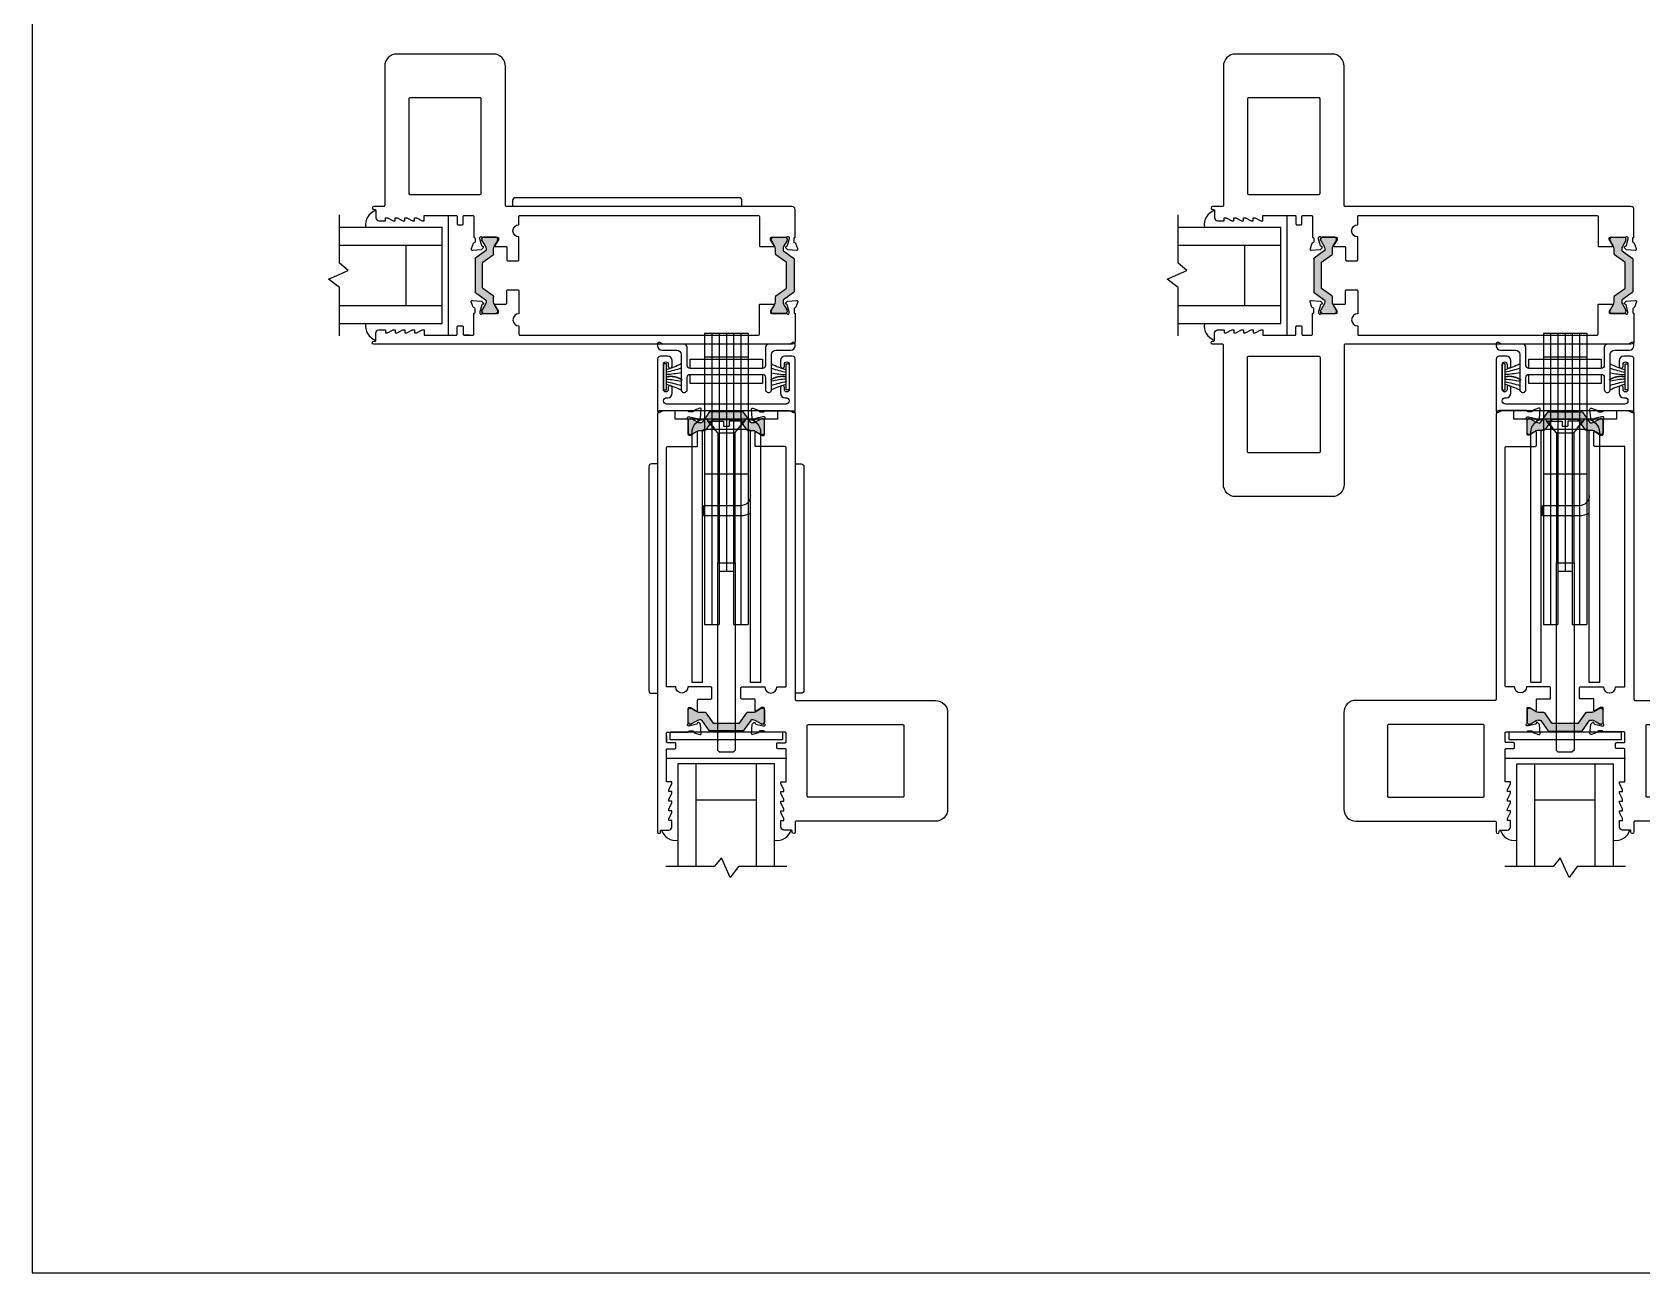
# Model space of a CAD drawing. Extents: x -60 to 43, y -8 to 33.
# Drawn here: x -19.94 to -3.27, y -7.82 to 5.03 of the extents above; entities that cross this region are included whole.
import ezdxf

# ---------------------------------------------------------------- set-up
doc = ezdxf.new("R2010")
doc.units = 0
doc.header["$LTSCALE"] = 0.25
doc.header["$MEASUREMENT"] = 0
doc.layers.get('0').update_dxf_attribs({"linetype": 'CONTINUOUS'})
for name, color, linetype in [('GLASS-VINYL', 7, 'CONTINUOUS'), ('Hardware', 7, 'CONTINUOUS'), ('I-STRUT', 7, 'CONTINUOUS'), ('SEAL', 7, 'CONTINUOUS'), ('TRACK', 7, 'CONTINUOUS'), ('VENT', 5, 'CONTINUOUS')]:
    doc.layers.add(name, color=color, linetype=linetype)
doc.layers.add('NO PLOT', color=40, linetype='CONTINUOUS', plot=False)
doc.styles.get("Standard").update_dxf_attribs({"font": 'simplex.shx'})

# ---------------------------------------------------------------- blocks, each defined once
blk = doc.blocks.new('Archetype_Latch_Thermal')
at = {"layer": 'Hardware'}
for p, q in [((2.803, 0.355), (0.213, 0.355)), ((2.803, 0.25), (2.803, 0.355)), ((-0.815, 0.225), (2.204, 0.225)), ((-0.815, 0.225), (-0.815, -0.225)), ((-0.565, -0.225), (-0.565, 0.225)), ((0.096, 0.193), (0.096, 0.03)), ((0.217, 0.089), (0.096, 0.193)), ((0.183, -0.22), (0.183, 0.22)), ((0.213, 0.25), (2.803, 0.25)), ((0.647, -0.225), (0.647, 0.225)), ((1.078, 0.235), (0.973, 0.235)), ((0.973, -0.145), (0.973, 0.235)), ((1.078, -0.145), (1.078, 0.235)), ((2.204, 0.225), (2.204, 0.075)), ((-0.815, 0.15), (2.204, 0.15)), ((-0.815, 0.075), (2.204, 0.075)), ((-0.815, 0), (1.652, 0)), ((0.096, 0.03), (0.149, 0.03)), ((0.149, 0.03), (0.149, -0.03)), ((0.217, 0.089), (1.565, 0.089)), ((0.217, 0.089), (0.217, -0.089)), ((1.565, 0.093), (3.503, 0.093)), ((1.565, 0.093), (1.565, -0.093)), ((1.652, -0.075), (1.652, 0.075)), ((3.503, 0.093), (3.521, 0.075)), ((3.521, 0.075), (3.521, -0.075)), ((-0.815, -0.075), (2.204, -0.075)), ((-0.815, -0.15), (2.204, -0.15)), ((0.096, -0.192), (0.096, -0.03)), ((0.096, -0.03), (0.149, -0.03)), ((0.217, -0.089), (0.096, -0.192)), ((0.217, -0.089), (1.565, -0.089)), ((1.565, -0.093), (3.503, -0.093)), ((2.204, -0.075), (2.204, -0.225)), ((3.503, -0.093), (3.521, -0.075)), ((-0.815, -0.225), (2.204, -0.225)), ((2.803, -0.25), (0.213, -0.25)), ((2.803, -0.355), (2.803, -0.25)), ((0.213, -0.355), (2.803, -0.355))]:
    blk.add_line(p, q, dxfattribs=at)
at = {"layer": 'Hardware', "ltscale": 0.5}
for p, q in [((0.078, 0.206), (0.171, 0.125)), ((0.171, -0.125), (0.078, -0.205))]:
    blk.add_line(p, q, dxfattribs=at)
at = {"layer": 'Hardware', "ltscale": 0.3}
blk.add_line((0.217, 0), (0.852, 0), dxfattribs=at)
at = {"layer": 'Hardware'}
for points in [[(0.078, 0.531), (-0.012, 0.531), (-0.012, -0.531), (0.078, -0.531)], [(3.315, -0.58), (3.395, -0.58), (3.395, 0.58), (3.315, 0.58)]]:
    blk.add_lwpolyline(points, close=True, dxfattribs=at)
for centre, radius, start, end in [((0.213, 0.22), 0.135, 90, 180), ((0.213, 0.22), 0.03, 90, 180), ((0.868, -0.145), 0.105, 270, 360), ((0.868, -0.145), 0.21, 330, 360), ((0.213, -0.22), 0.135, 180, 270), ((0.213, -0.22), 0.03, 180, 270)]:
    blk.add_arc(centre, radius, start, end, dxfattribs=at)
blk = doc.blocks.new('24889_20mmX6mm_Std_I-Strut')
at = {"layer": 'I-STRUT'}
h = blk.add_hatch(color=256, dxfattribs=at)
h.dxf.hatch_style = 1
h.paths.add_polyline_path([(0.252, 0.109, -0.103471), (0.256, 0.112, -0.13774), (0.262, 0.114), (0.276, 0.114, -0.131652), (0.299, 0.108), (0.362, 0.072, 0.131652), (0.366, 0.071), (0.378, 0.071, 0.414214), (0.394, 0.087), (0.394, 0.22, 0.414214), (0.378, 0.236), (0.366, 0.236, 0.131652), (0.362, 0.235), (0.299, 0.199, -0.131652), (0.276, 0.193), (0.221, 0.193, 0.244698), (0.211, 0.188), (0.137, 0.082, -0.244698), (0.131, 0.079), (-0.131, 0.079, -0.244698), (-0.137, 0.082), (-0.211, 0.188, 0.244698), (-0.221, 0.193), (-0.276, 0.193, -0.131652), (-0.299, 0.199), (-0.323, 0.213), (-0.362, 0.235, 0.131652), (-0.366, 0.236), (-0.378, 0.236, 0.414214), (-0.394, 0.22), (-0.394, 0.087, 0.414214), (-0.378, 0.071), (-0.366, 0.071, 0.131652), (-0.362, 0.072), (-0.323, 0.094), (-0.299, 0.108, -0.131652), (-0.276, 0.114), (-0.262, 0.114, -0.244698), (-0.252, 0.109), (-0.179, 0.005, 0.244698), (-0.17, 0), (0.17, 0, 0.244698), (0.179, 0.005)])
for p, q in [((-0.394, 0.087), (-0.394, 0.22)), ((-0.378, 0.236), (-0.366, 0.236)), ((-0.362, 0.235), (-0.323, 0.213)), ((-0.323, 0.213), (-0.299, 0.199)), ((-0.276, 0.193), (-0.221, 0.193)), ((-0.211, 0.188), (-0.137, 0.082)), ((0.137, 0.082), (0.211, 0.188)), ((0.221, 0.193), (0.276, 0.193)), ((0.299, 0.199), (0.362, 0.235)), ((0.366, 0.236), (0.378, 0.236)), ((0.394, 0.22), (0.394, 0.087)), ((-0.366, 0.071), (-0.378, 0.071)), ((-0.323, 0.094), (-0.362, 0.072)), ((-0.299, 0.108), (-0.323, 0.094)), ((-0.262, 0.114), (-0.276, 0.114)), ((-0.179, 0.005), (-0.252, 0.109)), ((0.17, 0), (-0.17, 0)), ((-0.131, 0.079), (0.131, 0.079)), ((0.252, 0.109), (0.179, 0.005)), ((0.276, 0.114), (0.262, 0.114)), ((0.362, 0.072), (0.299, 0.108)), ((0.378, 0.071), (0.366, 0.071))]:
    blk.add_line(p, q, dxfattribs=at)
for centre, radius, start, end in [((-0.378, 0.22), 0.0157, 90, 180), ((-0.366, 0.228), 0.00827, 60, 90), ((-0.276, 0.24), 0.0472, 240, 270), ((-0.221, 0.181), 0.0118, 35, 90), ((0.221, 0.181), 0.0118, 90, 145), ((0.276, 0.24), 0.0472, 270, 300), ((0.366, 0.228), 0.00827, 90, 120), ((0.378, 0.22), 0.0157, 360, 90), ((-0.378, 0.087), 0.0157, 180, 270), ((-0.366, 0.079), 0.00827, 270, 300), ((-0.276, 0.067), 0.0472, 90, 120), ((-0.262, 0.102), 0.0118, 35, 90), ((-0.17, 0.012), 0.0118, 215, 270), ((-0.131, 0.087), 0.00787, 215, 270), ((0.131, 0.087), 0.00787, 270, 325), ((0.17, 0.012), 0.0118, 270, 325), ((0.262, 0.102), 0.0118, 121.3703, 145), ((0.262, 0.102), 0.0118, 90, 121.3703), ((0.276, 0.067), 0.0472, 60, 90), ((0.366, 0.079), 0.00827, 240, 270), ((0.378, 0.087), 0.0157, 270, 360)]:
    blk.add_arc(centre, radius, start, end, dxfattribs=at)
blk = doc.blocks.new('HP2-T-Archetype-Lock-Stile')
for points in [[(4.398, 2.291, -0.414214), (4.523, 2.166), (4.523, 0.723, 0.414214), (4.533, 0.713), (4.635, 0.713, -1), (4.635, 0.681), (4.625, 0.681, 0.414214), (4.615, 0.671), (4.615, 0.596, -0.414214), (4.584, 0.565), (4.515, 0.565), (4.515, 0.595), (4.495, 0.595), (4.435, 0.565), (4.415, 0.565), (4.415, 0.595), (4.395, 0.595), (4.335, 0.565), (4.315, 0.565), (4.315, 0.595), (4.295, 0.595), (4.235, 0.565), (4.215, 0.565), (4.215, 0.595), (4.195, 0.595), (4.135, 0.565), (4.115, 0.565), (4.115, 0.62), (3.782, 0.62, 0.414214), (3.772, 0.61), (3.772, 0.533, -0.414214), (3.762, 0.523), (3.72, 0.523, -0.414214), (3.71, 0.533), (3.71, 0.61, 0.414214), (3.7, 0.62), (3.61, 0.62, 0.414214), (3.6, 0.61), (3.6, 0.394, 0.414214), (3.589, 0.382), (3.589, 0.348, 0.359508), (3.598, 0.336, -0.263725), (3.607, 0.329), (3.627, 0.274), (3.627, 0.274, -0.548619), (3.615, 0.258), (3.523, 0.266, -0.176327), (3.516, 0.27), (3.502, 0.284, -0.57735), (3.505, 0.297), (3.51, 0.298, 0.267949), (3.518, 0.306), (3.537, 0.378, 0.065543), (3.538, 0.381), (3.538, 0.39, 0.6885), (3.517, 0.398, -0.213422), (3.509, 0.394), (3.356, 0.394, 0.414214), (3.345, 0.382), (3.345, 0.374, 0.137872), (3.346, 0.368), (3.382, 0.309, -0.585524), (3.376, 0.297), (3.263, 0.297, 0.414214), (3.258, 0.292), (3.258, 0.161, -0.414214), (3.248, 0.151), (3.143, 0.151, -0.414214), (3.133, 0.161), (3.133, 0.398, 1), (3.133, 0.523), (3.133, 0.61, 0.414214), (3.123, 0.62), (0.653, 0.62, 0.406968), (0.643, 0.61), (0.643, 0.307, -0.414214), (0.633, 0.297), (0.498, 0.297, -0.585524), (0.491, 0.309), (0.527, 0.368, 0.137872), (0.529, 0.374), (0.529, 0.382, 0.414214), (0.517, 0.394), (0.365, 0.394, -0.213422), (0.356, 0.398, 0.6885), (0.336, 0.39), (0.336, 0.381, 0.065543), (0.336, 0.378), (0.356, 0.306, 0.267949), (0.364, 0.298), (0.368, 0.297, -0.57735), (0.372, 0.284), (0.358, 0.27, -0.176327), (0.351, 0.266), (0.259, 0.258, -0.548619), (0.247, 0.274), (0.247, 0.274), (0.267, 0.329, -0.263725), (0.276, 0.336, 0.359508), (0.285, 0.348), (0.285, 0.382, 0.414214), (0.273, 0.394), (0.273, 0.682, -0.414214), (0.305, 0.713), (3.263, 0.713, 0.414214), (3.273, 0.723), (3.273, 2.166, -0.414214), (3.398, 2.291)], [(3.523, 0.848), (3.523, 1.828, -0.414214), (3.533, 1.838), (4.263, 1.838, -0.414214), (4.273, 1.828), (4.273, 0.848, -0.414214), (4.263, 0.838), (3.533, 0.838, -0.414214)], [(4.398, -2.291, 0.414214), (4.523, -2.166), (4.523, -0.723, -0.414214), (4.533, -0.713), (4.635, -0.713, 1), (4.635, -0.681), (4.625, -0.681, -0.414214), (4.615, -0.671), (4.615, -0.596, 0.414214), (4.584, -0.565), (4.515, -0.565), (4.515, -0.595), (4.495, -0.595), (4.435, -0.565), (4.415, -0.565), (4.415, -0.595), (4.395, -0.595), (4.335, -0.565), (4.315, -0.565), (4.315, -0.595), (4.295, -0.595), (4.235, -0.565), (4.215, -0.565), (4.215, -0.595), (4.195, -0.595), (4.135, -0.565), (4.115, -0.565), (4.115, -0.62), (3.782, -0.62, -0.414214), (3.772, -0.61), (3.772, -0.533, 0.414214), (3.762, -0.523), (3.72, -0.523, 0.414214), (3.71, -0.533), (3.71, -0.61, -0.414214), (3.7, -0.62), (3.61, -0.62, -0.414214), (3.6, -0.61), (3.6, -0.394, -0.414214), (3.589, -0.382), (3.589, -0.348, -0.359508), (3.598, -0.336, 0.263725), (3.607, -0.329), (3.627, -0.274), (3.627, -0.274, 0.548619), (3.615, -0.258), (3.523, -0.266, 0.176327), (3.516, -0.27), (3.502, -0.284, 0.57735), (3.505, -0.297), (3.51, -0.298, -0.267949), (3.518, -0.306), (3.537, -0.378, -0.065543), (3.538, -0.381), (3.538, -0.39, -0.6885), (3.517, -0.398, 0.213422), (3.509, -0.394), (3.356, -0.394, -0.414214), (3.345, -0.382), (3.345, -0.374, -0.137872), (3.346, -0.368), (3.382, -0.309, 0.585524), (3.376, -0.297), (3.263, -0.297, -0.414214), (3.258, -0.292), (3.258, -0.16, 0.414214), (3.248, -0.15), (3.143, -0.15, 0.414214), (3.133, -0.16), (3.133, -0.397, -1), (3.133, -0.522), (3.133, -0.61, -0.414214), (3.123, -0.62), (0.653, -0.62, -0.406968), (0.643, -0.61), (0.643, -0.307, 0.414214), (0.633, -0.297), (0.498, -0.297, 0.585524), (0.491, -0.309), (0.527, -0.368, -0.137872), (0.529, -0.374), (0.529, -0.382, -0.414214), (0.517, -0.394), (0.365, -0.394, 0.213422), (0.356, -0.398, -0.6885), (0.336, -0.39), (0.336, -0.381, -0.065543), (0.336, -0.378), (0.356, -0.306, -0.267949), (0.364, -0.298), (0.368, -0.297, 0.57735), (0.372, -0.284), (0.358, -0.27, 0.176327), (0.351, -0.266), (0.259, -0.258, 0.548619), (0.247, -0.274), (0.247, -0.274), (0.267, -0.329, 0.263725), (0.276, -0.336, -0.359508), (0.285, -0.348), (0.285, -0.382, -0.414214), (0.273, -0.394), (0.273, -0.682, 0.414214), (0.305, -0.713), (3.263, -0.713, -0.414214), (3.273, -0.723), (3.273, -2.166, 0.414214), (3.398, -2.291)], [(3.523, -0.848), (3.523, -1.828, 0.414214), (3.533, -1.838), (4.263, -1.838, 0.414214), (4.273, -1.828), (4.273, -0.848, 0.414214), (4.263, -0.838), (3.533, -0.838, 0.414214)]]:
    blk.add_lwpolyline(points, format="xyb", close=True)
blk.add_blockref('Archetype_Latch_Thermal', (0.285, 0))
at = {"layer": 'I-STRUT', "xscale": -1, "rotation": 270}
blk.add_blockref('24889_20mmX6mm_Std_I-Strut', (0.285, 0), dxfattribs=at)
at = {"layer": 'I-STRUT', "rotation": 90.00000000000001}
blk.add_blockref('24889_20mmX6mm_Std_I-Strut', (3.59, 0), dxfattribs=at)
blk = doc.blocks.new('3781-1_HP-T_Archetype_Lock_Stile_Component-1')
for points in [[(-4.125, 1.753, 0.414214), (-4.25, 1.628), (-4.25, 0.185, -0.414214), (-4.26, 0.175), (-4.362, 0.175, 1), (-4.362, 0.143), (-4.352, 0.143, -0.414214), (-4.342, 0.133), (-4.342, 0.058, 0.414214), (-4.311, 0.027), (-4.242, 0.027), (-4.242, 0.057), (-4.222, 0.057), (-4.162, 0.027), (-4.142, 0.027), (-4.142, 0.057), (-4.122, 0.057), (-4.062, 0.027), (-4.042, 0.027), (-4.042, 0.057), (-4.022, 0.057), (-3.962, 0.027), (-3.942, 0.027), (-3.942, 0.057), (-3.922, 0.057), (-3.862, 0.027), (-3.842, 0.027), (-3.842, 0.082), (-3.509, 0.082, -0.414214), (-3.499, 0.072), (-3.499, -0.005, 0.414214), (-3.489, -0.015), (-3.447, -0.015, 0.414214), (-3.437, -0.005), (-3.437, 0.072, -0.414214), (-3.427, 0.082), (-3.337, 0.082, -0.414214), (-3.327, 0.072), (-3.327, -0.144, -0.414214), (-3.315, -0.155), (-3.315, -0.19, -0.359508), (-3.325, -0.202, 0.263725), (-3.334, -0.209), (-3.353, -0.264), (-3.353, -0.264, 0.548619), (-3.341, -0.279), (-3.25, -0.271, 0.176327), (-3.243, -0.268), (-3.229, -0.254, 0.57735), (-3.232, -0.241), (-3.236, -0.24, -0.267949), (-3.245, -0.232), (-3.264, -0.159, -0.065543), (-3.264, -0.156), (-3.264, -0.148, -0.6885), (-3.244, -0.14, 0.213422), (-3.235, -0.144), (-3.083, -0.144, -0.414214), (-3.071, -0.155), (-3.071, -0.164, -0.137872), (-3.073, -0.17), (-3.109, -0.229, 0.585524), (-3.102, -0.241), (-2.99, -0.241, -0.414214), (-2.985, -0.246), (-2.985, -0.377, 0.414214), (-2.975, -0.387), (-2.87, -0.387, 0.414214), (-2.86, -0.377), (-2.86, -0.14, -1), (-2.86, -0.015), (-2.86, 0.072, -0.414214), (-2.85, 0.082), (-0.38, 0.082, -0.406968), (-0.37, 0.072), (-0.37, -0.231, 0.414214), (-0.36, -0.241), (-0.225, -0.241, 0.585524), (-0.218, -0.229), (-0.254, -0.17, -0.137872), (-0.256, -0.164), (-0.256, -0.155, -0.414214), (-0.244, -0.144), (-0.092, -0.144, 0.213422), (-0.083, -0.14, -0.6885), (-0.063, -0.148), (-0.063, -0.156, -0.065543), (-0.063, -0.159), (-0.082, -0.232, -0.267949), (-0.091, -0.24), (-0.095, -0.241, 0.57735), (-0.098, -0.254), (-0.084, -0.268, 0.176327), (-0.077, -0.271), (0.014, -0.279, 0.548619), (0.026, -0.264), (0.026, -0.264), (0.007, -0.209, 0.263725), (-0.002, -0.202, -0.359508), (-0.012, -0.19), (-0.012, -0.155, -0.414214), (0, -0.144), (0, 0.144, 0.414214), (-0.031, 0.175), (-2.99, 0.175, -0.414214), (-3, 0.185), (-3, 1.628, 0.414214), (-3.125, 1.753)], [(-3.25, 0.31), (-3.25, 1.29, 0.414214), (-3.26, 1.3), (-3.99, 1.3, 0.414214), (-4, 1.29), (-4, 0.31, 0.414214), (-3.99, 0.3), (-3.26, 0.3, 0.414214)]]:
    blk.add_lwpolyline(points, format="xyb", close=True)
blk = doc.blocks.new('3781-HP2-T-Archetype_Lock_Stile')
at = {"xscale": -1}
blk.add_blockref('3781-1_HP-T_Archetype_Lock_Stile_Component-1', (0.058, 0.538), dxfattribs=at)
for name, p, rotation in [('24889_20mmX6mm_Std_I-Strut', (0.07, 0), 270), ('3781-1_HP-T_Archetype_Lock_Stile_Component-1', (0.058, -0.538), 180)]:
    blk.add_blockref(name, p, dxfattribs=dict(rotation=rotation))
at = {"xscale": -1, "rotation": 90}
blk.add_blockref('24889_20mmX6mm_Std_I-Strut', (3.373, 0), dxfattribs=at)
blk = doc.blocks.new('*U63')
for centre, radius, start, end in [((-0.303, 1.135), 1.112, 287.4409, 295.9325), ((-0.19, 1.188), 1.16, 280.9256, 288.7507), ((-0.031, 1.124), 1.102, 273.1709, 281.1969), ((-0.031, -1.124), 1.102, 78.8031, 86.8291), ((-0.19, -1.188), 1.16, 71.2493, 79.0744), ((-0.303, -1.135), 1.112, 64.0675, 72.5591)]:
    blk.add_arc(centre, radius, start, end)
at = {"layer": 'SEAL'}
blk.add_lwpolyline([(0, -0.135), (0, 0.135), (0.03, 0.135), (0.03, -0.135)], close=True, dxfattribs=at)
at = {"layer": 'SEAL', "const_width": 0.015}
blk.add_lwpolyline([(0.03, 0, 0.219791), (0.196, 0.034)], format="xyb", dxfattribs=at)
at = {"flags": 9}
for tag, p in [('MANUFACTURER_PART_#', (0, -0.199)), ('FLEETWOOD_PART_#', (-0.001, -0.249))]:
    blk.add_attdef(tag, p, '', height=0.0312, dxfattribs=at)
blk = doc.blocks.new('Yoke Strike Plate')
for points in [[(-0.094, -0.375), (-0.094, 0.375), (0, 0.375), (0, -0.375)], [(0.062, -0.375), (0.062, 0.375), (0.156, 0.375), (0.156, -0.375)]]:
    blk.add_lwpolyline(points, close=True)
blk = doc.blocks.new('3776-1_Lock_Stile_Component-1')
blk.add_lwpolyline([(-3.369, -0.082), (-3.427, -0.082), (-3.337, -0.082, 0.414214), (-3.327, -0.072), (-3.327, 0.144, 0.414214), (-3.315, 0.155), (-3.315, 0.19, 0.359508), (-3.325, 0.202, -0.263725), (-3.334, 0.209), (-3.353, 0.264), (-3.353, 0.264, -0.548619), (-3.341, 0.279), (-3.25, 0.271, -0.176327), (-3.243, 0.268), (-3.229, 0.254, -0.57735), (-3.232, 0.241), (-3.236, 0.24, 0.267949), (-3.245, 0.232), (-3.264, 0.159, 0.065543), (-3.264, 0.156), (-3.264, 0.148, 0.6885), (-3.244, 0.14, -0.213422), (-3.235, 0.144), (-3.083, 0.144, 0.414214), (-3.071, 0.155), (-3.071, 0.164, 0.137872), (-3.073, 0.17), (-3.109, 0.229, -0.585524), (-3.102, 0.241), (-2.995, 0.241, 0.414214), (-2.985, 0.251), (-2.985, 0.377, -0.414214), (-2.975, 0.387), (-2.87, 0.387, -0.414214), (-2.86, 0.377), (-2.86, 0.14, 1), (-2.86, 0.015), (-2.86, -0.072, 0.414214), (-2.85, -0.082), (-0.38, -0.082, 0.406968), (-0.37, -0.072), (-0.37, 0.231, -0.414214), (-0.36, 0.241), (-0.225, 0.241, -0.585524), (-0.218, 0.229), (-0.254, 0.17, 0.137872), (-0.256, 0.164), (-0.256, 0.155, 0.414214), (-0.244, 0.144), (-0.092, 0.144, -0.213422), (-0.083, 0.14, 0.6885), (-0.063, 0.148), (-0.063, 0.156, 0.065543), (-0.063, 0.159), (-0.082, 0.232, 0.267949), (-0.091, 0.24), (-0.095, 0.241, -0.57735), (-0.098, 0.254), (-0.084, 0.268, -0.176327), (-0.077, 0.271), (0.014, 0.279, -0.548619), (0.026, 0.264), (0.026, 0.264), (0.007, 0.209, -0.263725), (-0.002, 0.202, 0.359508), (-0.012, 0.19), (-0.012, 0.155, 0.414214), (0, 0.144), (0, -0.144, -0.414214), (-0.031, -0.175), (-4.362, -0.175, -1), (-4.362, -0.143), (-4.342, -0.143), (-4.342, -0.058, -0.414214), (-4.311, -0.027), (-4.242, -0.027), (-4.242, -0.057), (-4.222, -0.057), (-4.162, -0.027), (-4.142, -0.027), (-4.142, -0.057), (-4.122, -0.057), (-4.062, -0.027), (-4.042, -0.027), (-4.042, -0.057), (-4.022, -0.057), (-3.962, -0.027), (-3.942, -0.027), (-3.942, -0.057), (-3.922, -0.057), (-3.862, -0.027), (-3.842, -0.027), (-3.842, -0.082), (-3.509, -0.082, 0.414214), (-3.499, -0.072), (-3.499, 0.005, -0.414214), (-3.489, 0.015), (-3.447, 0.015, -0.414214), (-3.437, 0.005), (-3.437, -0.072, 0.414214), (-3.427, -0.082)], format="xyb")
blk = doc.blocks.new('3782-HP1-T-Archetype_Lock_Stile')
for name, p, rotation in [('3776-1_Lock_Stile_Component-1', (0.058, 0.538), 180), ('24889_20mmX6mm_Std_I-Strut', (0.07, 0), 270), ('3781-1_HP-T_Archetype_Lock_Stile_Component-1', (0.058, -0.538), 180)]:
    blk.add_blockref(name, p, dxfattribs=dict(rotation=rotation))
at = {"xscale": -1, "rotation": 90}
blk.add_blockref('24889_20mmX6mm_Std_I-Strut', (3.373, 0), dxfattribs=at)
blk = doc.blocks.new('Flush_Pull_Archetype')
at = {"layer": 'Hardware'}
for p, q in [((-2.926, 0.773), (-2.926, 0.713)), ((-0.581, 0.803), (-2.896, 0.803)), ((-0.551, 0.713), (-0.551, 0.773))]:
    blk.add_line(p, q, dxfattribs=at)
for centre, start, end in [((-2.896, 0.773), 90, 180), ((-0.581, 0.773), 0, 90)]:
    blk.add_arc(centre, 0.03, start, end, dxfattribs=at)
blk = doc.blocks.new('Flush_Pulls_Archetype')
at = {"layer": 'Hardware'}
blk.add_blockref('Flush_Pull_Archetype', (0, 0), dxfattribs=at)
at = {"layer": 'Hardware', "xscale": -1, "rotation": 180}
blk.add_blockref('Flush_Pull_Archetype', (0, 0), dxfattribs=at)
blk = doc.blocks.new('HP1-T-Archetype-Lock-Stile')
for name, p in [('3782-HP1-T-Archetype_Lock_Stile', (0.216, 0)), ('Archetype_Latch_Thermal', (0.285, 0))]:
    blk.add_blockref(name, p)
at = {"xscale": -1}
blk.add_blockref('Flush_Pulls_Archetype', (0.273, 0), dxfattribs=at)

msp = doc.modelspace()

# ---------------------------------------------------------------- linework, layer by layer
at = {"color": 5}
for points in [[(-12.28152, 1.32767), (-12.28152, 1.68867, -0.41421356), (-12.23552, 1.73467), (-12.08252, 1.73467, 0.41421356), (-12.03652, 1.78067), (-12.03652, 1.80167, 0.65093753), (-12.0616, 1.81277, -0.18645156), (-12.10328, 1.79667), (-12.31252, 1.79667, 0.41421356), (-12.34352, 1.76567), (-12.34352, 1.57767, -0.41421356), (-12.37452, 1.54667), (-13.12452, 1.54667, -0.41421356), (-13.15552, 1.57767), (-13.15552, 1.76567, 0.41421356), (-13.18652, 1.79667), (-13.39575, 1.79667, -0.18645156), (-13.43743, 1.81277, 0.65093753), (-13.46252, 1.80167), (-13.46252, 1.78067, 0.41421356), (-13.41652, 1.73467), (-13.26352, 1.73467, -0.41421356), (-13.21752, 1.68867), (-13.21752, 1.32767, 1.00000653), (-13.15552, 1.32767), (-13.15552, 1.45367, -0.41421356), (-13.12452, 1.48467), (-12.37452, 1.48467, -0.41421356), (-12.34352, 1.45367), (-12.34352, 1.32767, 1.00000653)], [(-3.5981, 1.32767), (-3.5981, 1.68867, -0.41421356), (-3.5521, 1.73467), (-3.3991, 1.73467, 0.41421356), (-3.3531, 1.78067), (-3.3531, 1.80167, 0.65093753), (-3.37818, 1.81277, -0.18645156), (-3.41987, 1.79667), (-3.6291, 1.79667, 0.41421356), (-3.6601, 1.76567), (-3.6601, 1.57767, -0.41421356), (-3.6911, 1.54667), (-4.4411, 1.54667, -0.41421356), (-4.4721, 1.57767), (-4.4721, 1.76567, 0.41421356), (-4.5031, 1.79667), (-4.71233, 1.79667, -0.18645156), (-4.75401, 1.81277, 0.65093753), (-4.7791, 1.80167), (-4.7791, 1.78067, 0.41421356), (-4.7331, 1.73467), (-4.5801, 1.73467, -0.41421356), (-4.5341, 1.68867), (-4.5341, 1.32767, 1.00000653), (-4.4721, 1.32767), (-4.4721, 1.45367, -0.41421356), (-4.4411, 1.48467), (-3.6911, 1.48467, -0.41421356), (-3.6601, 1.45367), (-3.6601, 1.32767, 1.00000653)]]:
    msp.add_lwpolyline(points, format="xyb", close=True, dxfattribs=at)
for points in [[(-13.40052, 1.32817), (-13.40052, 1.58817, -1), (-13.35052, 1.58817), (-13.35052, 1.56817, 1.00000878), (-13.31052, 1.56817), (-13.31052, 1.62717, 0.41421356), (-13.35652, 1.67317), (-13.43152, 1.67317, 0.41421356), (-13.46252, 1.64217), (-13.46252, 1.10417, 0.65093753), (-13.43743, 1.09306, -0.18645156), (-13.39575, 1.10917), (-12.74952, 1.10917), (-12.10328, 1.10917, -0.18645156), (-12.0616, 1.09306, 0.65093753), (-12.03652, 1.10417), (-12.03652, 1.64217, 0.41421356), (-12.06752, 1.67317), (-12.14252, 1.67317, 0.41421356), (-12.18852, 1.62717), (-12.18852, 1.56817, 1.00000878), (-12.14852, 1.56817), (-12.14852, 1.58817, -1), (-12.09852, 1.58817), (-12.09852, 1.32817, -1), (-12.14852, 1.32817), (-12.14852, 1.34817, 1.00000878), (-12.18852, 1.34817), (-12.18852, 1.28917, 0.41421356), (-12.14252, 1.24317), (-12.13152, 1.24317, -1), (-12.13152, 1.17717), (-13.36752, 1.17717, -1), (-13.36752, 1.24317), (-13.35652, 1.24317, 0.41421356), (-13.31052, 1.28917), (-13.31052, 1.34817, 1.00000878), (-13.35052, 1.34817), (-13.35052, 1.32817, -1), (-13.40052, 1.32817)], [(-4.7171, 1.32817), (-4.7171, 1.58817, -1), (-4.6671, 1.58817), (-4.6671, 1.56817, 1.00000878), (-4.6271, 1.56817), (-4.6271, 1.62717, 0.41421356), (-4.6731, 1.67317), (-4.7481, 1.67317, 0.41421356), (-4.7791, 1.64217), (-4.7791, 1.10417, 0.65093753), (-4.75401, 1.09306, -0.18645156), (-4.71233, 1.10917), (-4.0661, 1.10917), (-3.41987, 1.10917, -0.18645156), (-3.37818, 1.09306, 0.65093753), (-3.3531, 1.10417), (-3.3531, 1.64217, 0.41421356), (-3.3841, 1.67317), (-3.4591, 1.67317, 0.41421356), (-3.5051, 1.62717), (-3.5051, 1.56817, 1.00000878), (-3.4651, 1.56817), (-3.4651, 1.58817, -1), (-3.4151, 1.58817), (-3.4151, 1.32817, -1), (-3.4651, 1.32817), (-3.4651, 1.34817, 1.00000878), (-3.5051, 1.34817), (-3.5051, 1.28917, 0.41421356), (-3.4591, 1.24317), (-3.4481, 1.24317, -1), (-3.4481, 1.17717), (-4.6841, 1.17717, -1), (-4.6841, 1.24317), (-4.6731, 1.24317, 0.41421356), (-4.6271, 1.28917), (-4.6271, 1.34817, 1.00000878), (-4.6671, 1.34817), (-4.6671, 1.32817, -1), (-4.7171, 1.32817)]]:
    msp.add_lwpolyline(points, format="xyb", dxfattribs=at)
at = {"layer": 'GLASS-VINYL'}
for p, q in [((-16.75479, 3.00967), (-15.69102, 3.00967)), ((-15.69102, 2.00967), (-15.69102, 3.00967)), ((-15.62602, 1.88967), (-15.62602, 3.12967)), ((-8.07137, 3.00967), (-7.0076, 3.00967)), ((-7.0076, 2.00967), (-7.0076, 3.00967)), ((-6.9426, 1.88967), (-6.9426, 3.12967)), ((-16.75479, 2.82217), (-15.69102, 2.82217)), ((-16.06602, 2.19717), (-16.06602, 2.82217)), ((-8.07137, 2.82217), (-7.0076, 2.82217)), ((-7.3826, 2.19717), (-7.3826, 2.82217)), ((-16.75479, 2.19717), (-15.69102, 2.19717)), ((-8.07137, 2.19717), (-7.0076, 2.19717)), ((-16.75479, 2.00967), (-15.69102, 2.00967)), ((-8.07137, 2.00967), (-7.0076, 2.00967)), ((-13.36491, -2.48837), (-12.12491, -2.48837)), ((-4.68149, -2.48846), (-3.44149, -2.48846)), ((-13.24952, -2.54533), (-12.24952, -2.54533)), ((-13.24952, -3.6091), (-13.24952, -2.54533)), ((-13.06202, -3.6091), (-13.06202, -2.54533)), ((-12.43702, -3.6091), (-12.43702, -2.54533)), ((-12.24952, -3.6091), (-12.24952, -2.54533)), ((-4.5661, -2.54542), (-3.5661, -2.54542)), ((-4.5661, -3.60919), (-4.5661, -2.54542)), ((-4.3786, -3.60919), (-4.3786, -2.54542)), ((-3.7536, -3.60919), (-3.7536, -2.54542)), ((-3.5661, -3.60919), (-3.5661, -2.54542)), ((-13.06202, -2.92033), (-12.43702, -2.92033)), ((-4.3786, -2.92042), (-3.7536, -2.92042))]:
    msp.add_line(p, q, dxfattribs=at)
for points in [[(-16.75479, 1.88467), (-16.75479, 2.38467), (-16.86902, 2.46893), (-16.66514, 2.56039), (-16.75479, 2.63467), (-16.75479, 3.13467)], [(-8.07137, 1.88467), (-8.07137, 2.38467), (-8.1856, 2.46893), (-7.98172, 2.56039), (-8.07137, 2.63467), (-8.07137, 3.13467)], [(-12.12452, -3.6091), (-12.62452, -3.6091), (-12.70878, -3.72333), (-12.80024, -3.51946), (-12.87452, -3.6091), (-13.37452, -3.6091)], [(-3.4411, -3.60919), (-3.9411, -3.60919), (-4.02536, -3.72343), (-4.11682, -3.51955), (-4.1911, -3.60919), (-4.6911, -3.60919)]]:
    msp.add_lwpolyline(points, dxfattribs=at)
for centre, start, end in [((-16.33295, 3.0342), 107.354231, 189.24028), ((-7.64953, 3.0342), 107.354231, 189.24028), ((-16.33295, 1.98514), 170.75972, 252.645769), ((-7.64953, 1.98514), 170.75972, 252.645769), ((-13.27405, -3.18727), 197.354231, 279.24028), ((-12.22499, -3.18727), 260.75972, 342.645769), ((-4.59063, -3.18736), 197.354231, 279.24028), ((-3.54157, -3.18736), 260.75972, 342.645769)]:
    msp.add_arc(centre, 0.15276, start, end, dxfattribs=at)
at = {"layer": 'NO PLOT'}
msp.add_lwpolyline([(9.81584, 33.43224), (-19.93616, 33.43224), (-19.93616, -7.81576), (9.81584, -7.81576)], close=True, dxfattribs=at)

# ---------------------------------------------------------------- block references
at = {"layer": 'Hardware'}
msp.add_blockref('Flush_Pull_Archetype', (-12.03652, 2.50967), dxfattribs=at)
at = {"layer": 'SEAL', "xscale": -1, "rotation": 180}
for p in [(-13.40052, 1.45817), (-4.7171, 1.45817)]:
    msp.add_blockref('*U63', p, dxfattribs=at)
at = {"layer": 'SEAL', "rotation": 180}
for p in [(-12.09852, 1.45817), (-3.4151, 1.45817)]:
    msp.add_blockref('*U63', p, dxfattribs=at)
at = {"layer": 'TRACK', "rotation": 90}
for p in [(-12.74952, 1.48467), (-4.0661, 1.48467)]:
    msp.add_blockref('Yoke Strike Plate', p, dxfattribs=at)
at = {"layer": 'VENT', "rotation": 180}
for name, p in [('3782-HP1-T-Archetype_Lock_Stile', (-11.97873, 2.50967)), ('3781-HP2-T-Archetype_Lock_Stile', (-3.29531, 2.50967))]:
    msp.add_blockref(name, p, dxfattribs=at)
at = {"layer": 'VENT', "xscale": -1, "rotation": 90}
for name, p in [('HP1-T-Archetype-Lock-Stile', (-12.74952, 1.38256)), ('HP2-T-Archetype-Lock-Stile', (-4.0661, 1.38256))]:
    msp.add_blockref(name, p, dxfattribs=at)

doc.saveas('drawing.dxf')
